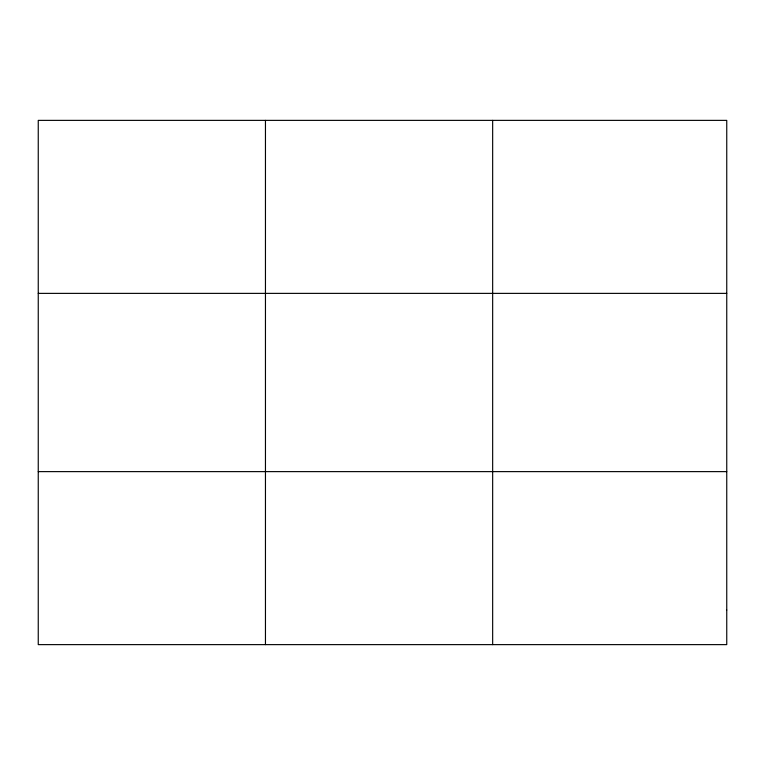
<?xml version="1.0" encoding="UTF-8"?>
<svg xmlns="http://www.w3.org/2000/svg" width="765" height="765" viewBox="0 0 765 765"><rect width="100%" height="100%" fill="white"/><g stroke="black" fill="none" stroke-linecap="round" stroke-linejoin="round"><path stroke-width="1.15" d="M265.455 120.373L265.455 644.627M492.66 120.373L492.66 644.627M38.25 293.377L726.75 293.377M38.25 471.623L726.75 471.623M726.75 610.03L726.75 644.627L38.25 644.627L38.25 120.373L726.75 120.373L726.75 610.03"/></g></svg>
